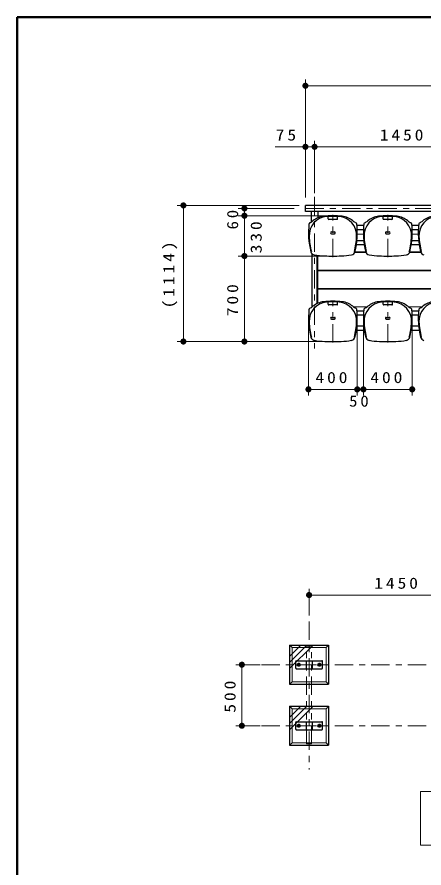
# Model space of a CAD drawing. Units: millimetres on the paper, scale 1:50. Extents: x -385 to 0, y -12 to 267.
# Drawn here: x -385 to -318.3, y 127.6 to 267 of the extents above; entities that cross this region are included whole.
import ezdxf

# ---------------------------------------------------------------- set-up
doc = ezdxf.new("R2010")
doc.units = ezdxf.units.MM
doc.linetypes.add('USER2', pattern=[6, 3, -1, 1, -1])
doc.linetypes.add('USER3', pattern=[8, 3, -1, 1, -1, 1, -1])
doc.layers.add('LY_1', color=7, linetype='Continuous', lineweight=25)
doc.layers.add('LY_2', color=7, linetype='Continuous', lineweight=13)
doc.styles.add('ＭＳ ゴシック', font='')
doc.styles.get('ＭＳ ゴシック').set_extended_font_data('MS Gothic')

# ---------------------------------------------------------------- blocks, each defined once
blk = doc.blocks.new('filled_dot')
at = {"color": 0, "linetype": 'Continuous', "lineweight": -2, "const_width": 1.25}
blk.add_lwpolyline([(-0.625, 0, 1), (0.625, 0, 1)], format="xyb", close=True, dxfattribs=at)

msp = doc.modelspace()

# ---------------------------------------------------------------- linework, layer by layer
at = {"layer": 'LY_1', "lineweight": 13}
for p, q in [((-337.725, 237.42), (-337.725, 256.743)), ((-337.725, 255.743), (-247.725, 255.743)), ((-336.225, 238.164), (-336.225, 246.743)), ((-342.684, 245.743), (-336.225, 245.743)), ((-336.225, 245.743), (-307.225, 245.743)), ((-338.725, 236.143), (-358.725, 236.143)), ((-357.725, 213.857), (-357.725, 236.143)), ((-339.557, 235.657), (-348.725, 235.657)), ((-347.725, 232.099), (-347.725, 235.657)), ((-334.225, 234.457), (-348.725, 234.457)), ((-347.725, 227.857), (-347.725, 234.457)), ((-334.225, 227.857), (-348.725, 227.857)), ((-347.725, 213.857), (-347.725, 227.857)), ((-337.225, 216.668), (-337.225, 205.019)), ((-329.225, 216.668), (-329.225, 205.019)), ((-328.225, 216.668), (-328.225, 205.019)), ((-320.225, 216.668), (-320.225, 205.019)), ((-334.225, 213.857), (-358.725, 213.857)), ((-329.225, 206.019), (-337.225, 206.019)), ((-328.225, 206.019), (-329.225, 206.019)), ((-320.225, 206.019), (-328.225, 206.019)), ((-337.125, 168.98), (-337.125, 173.336)), ((-337.125, 172.336), (-308.125, 172.336)), ((-339.925, 163.725), (-340.325, 164.125)), ((-340.325, 160.285), (-336.484, 164.125)), ((-340.325, 162.265), (-338.464, 164.125)), ((-340.325, 161.275), (-337.474, 164.125)), ((-339.925, 163.725), (-339.925, 158.125)), ((-339.925, 163.725), (-334.325, 163.725)), ((-334.325, 163.725), (-333.925, 164.125)), ((-334.325, 163.725), (-334.325, 158.125)), ((-345.127, 160.925), (-349.143, 160.925)), ((-348.143, 150.925), (-348.143, 160.925)), ((-339.925, 158.125), (-340.325, 157.725)), ((-339.925, 158.125), (-334.325, 158.125)), ((-333.925, 157.725), (-334.325, 158.125)), ((-339.925, 153.725), (-340.325, 154.125)), ((-340.325, 150.285), (-336.484, 154.125)), ((-340.325, 152.265), (-338.464, 154.125)), ((-340.325, 151.275), (-337.474, 154.125)), ((-339.925, 153.725), (-339.925, 148.125)), ((-339.925, 153.725), (-334.325, 153.725)), ((-334.325, 153.725), (-333.925, 154.125)), ((-334.325, 153.725), (-334.325, 148.125)), ((-345.127, 150.925), (-349.143, 150.925)), ((-339.925, 148.125), (-340.325, 147.725)), ((-339.925, 148.125), (-334.325, 148.125)), ((-333.925, 147.725), (-334.325, 148.125)), ((-318.875, 140.146), (-318.875, 131.346)), ((-266.575, 140.146), (-318.875, 140.146)), ((-318.875, 131.346), (-266.575, 131.346))]:
    msp.add_line(p, q, dxfattribs=at)
at = {"layer": 'LY_1', "linetype": 'USER2', "lineweight": 13}
for p, q in [((-336.225, 237.564), (-336.225, 212.71)), ((-292.725, 235.657), (-337.725, 235.657)), ((-333.225, 227.671), (-333.225, 234.591)), ((-324.225, 227.671), (-324.225, 234.591)), ((-333.225, 213.671), (-333.225, 220.591)), ((-324.225, 213.671), (-324.225, 220.591)), ((-337.125, 167.98), (-337.125, 143.776)), ((-344.927, 160.925), (-243.071, 160.925)), ((-344.927, 150.925), (-265.665, 150.925))]:
    msp.add_line(p, q, dxfattribs=at)
at = {"layer": 'LY_1'}
for p, q in [((-337.725, 235.171), (-337.725, 236.143)), ((-292.725, 236.143), (-337.725, 236.143)), ((-292.725, 235.171), (-337.725, 235.171)), ((-336.775, 235.171), (-336.775, 233.422)), ((-335.675, 235.171), (-335.675, 234.119)), ((-328.17, 232.847), (-329.278, 232.847)), ((-319.17, 232.847), (-320.278, 232.847)), ((-328.215, 232.167), (-329.23, 232.167)), ((-319.215, 232.167), (-320.23, 232.167)), ((-328.156, 230.347), (-329.287, 230.347)), ((-319.156, 230.347), (-320.287, 230.347)), ((-328.067, 229.667), (-329.377, 229.667)), ((-319.067, 229.667), (-320.377, 229.667)), ((-336.625, 219.518), (-336.625, 228.211)), ((-335.825, 220.05), (-335.825, 227.973)), ((-328.17, 218.847), (-329.278, 218.847)), ((-319.17, 218.847), (-320.278, 218.847)), ((-328.215, 218.167), (-329.23, 218.167)), ((-319.215, 218.167), (-320.23, 218.167)), ((-328.156, 216.347), (-329.287, 216.347)), ((-319.156, 216.347), (-320.287, 216.347)), ((-328.067, 215.667), (-329.377, 215.667)), ((-319.067, 215.667), (-320.377, 215.667)), ((-340.325, 164.125), (-333.925, 164.125)), ((-340.325, 164.125), (-340.325, 157.725)), ((-333.925, 164.125), (-333.925, 157.725)), ((-339.325, 160.375), (-339.325, 161.475)), ((-339.225, 161.575), (-335.025, 161.575)), ((-339.225, 160.275), (-335.025, 160.275)), ((-338.934, 161.115), (-339.044, 160.925)), ((-339.044, 160.925), (-338.934, 160.735)), ((-338.715, 161.115), (-338.934, 161.115)), ((-338.934, 160.735), (-338.715, 160.735)), ((-338.605, 160.925), (-338.715, 161.115)), ((-338.715, 160.735), (-338.605, 160.925)), ((-337.625, 161.575), (-337.625, 160.275)), ((-336.625, 161.575), (-336.625, 160.275)), ((-335.534, 161.115), (-335.644, 160.925)), ((-335.644, 160.925), (-335.534, 160.735)), ((-335.315, 161.115), (-335.534, 161.115)), ((-335.534, 160.735), (-335.315, 160.735)), ((-335.205, 160.925), (-335.315, 161.115)), ((-335.315, 160.735), (-335.205, 160.925)), ((-334.925, 160.375), (-334.925, 161.475)), ((-340.325, 157.725), (-333.925, 157.725)), ((-340.325, 154.125), (-333.925, 154.125)), ((-340.325, 154.125), (-340.325, 147.725)), ((-333.925, 154.125), (-333.925, 147.725)), ((-339.325, 150.375), (-339.325, 151.475)), ((-339.225, 151.575), (-335.025, 151.575)), ((-338.934, 151.115), (-339.044, 150.925)), ((-339.044, 150.925), (-338.934, 150.735)), ((-338.715, 151.115), (-338.934, 151.115)), ((-338.934, 150.735), (-338.715, 150.735)), ((-338.605, 150.925), (-338.715, 151.115)), ((-338.715, 150.735), (-338.605, 150.925)), ((-337.625, 151.575), (-337.625, 150.275)), ((-336.625, 151.575), (-336.625, 150.275)), ((-335.534, 151.115), (-335.644, 150.925)), ((-335.644, 150.925), (-335.534, 150.735)), ((-335.315, 151.115), (-335.534, 151.115)), ((-335.534, 150.735), (-335.315, 150.735)), ((-335.205, 150.925), (-335.315, 151.115)), ((-335.315, 150.735), (-335.205, 150.925)), ((-334.925, 150.375), (-334.925, 151.475)), ((-339.225, 150.275), (-335.025, 150.275)), ((-340.325, 147.725), (-333.925, 147.725))]:
    msp.add_line(p, q, dxfattribs=at)
at = {"layer": 'LY_1', "color": 4}
for p, q in [((-334.005, 233.957), (-334.005, 234.264)), ((-332.445, 233.957), (-332.445, 234.264)), ((-325.005, 233.957), (-325.005, 234.264)), ((-323.445, 233.957), (-323.445, 234.264)), ((-332.545, 233.857), (-333.905, 233.857)), ((-323.545, 233.857), (-324.905, 233.857)), ((-333.475, 231.807), (-332.975, 231.807)), ((-333.475, 231.507), (-332.975, 231.507)), ((-324.475, 231.807), (-323.975, 231.807)), ((-324.475, 231.507), (-323.975, 231.507)), ((-334.005, 219.957), (-334.005, 220.264)), ((-332.445, 219.957), (-332.445, 220.264)), ((-325.005, 219.957), (-325.005, 220.264)), ((-323.445, 219.957), (-323.445, 220.264)), ((-332.545, 219.857), (-333.905, 219.857)), ((-323.545, 219.857), (-324.905, 219.857)), ((-333.475, 217.807), (-332.975, 217.807)), ((-333.475, 217.507), (-332.975, 217.507)), ((-324.475, 217.807), (-323.975, 217.807)), ((-324.475, 217.507), (-323.975, 217.507))]:
    msp.add_line(p, q, dxfattribs=at)
at = {"layer": 'LY_1', "color": 40, "lineweight": 13}
for p, q in [((-328.223, 231.448), (-329.227, 231.448)), ((-319.223, 231.448), (-320.227, 231.448)), ((-327.801, 228.448), (-329.637, 228.448)), ((-327.843, 228.548), (-329.611, 228.548)), ((-318.801, 228.448), (-320.637, 228.448)), ((-318.843, 228.548), (-320.611, 228.548)), ((-307.725, 225.548), (-335.725, 225.548)), ((-307.725, 225.448), (-335.725, 225.448)), ((-307.725, 222.548), (-335.725, 222.548)), ((-307.725, 222.448), (-335.725, 222.448)), ((-327.583, 219.548), (-329.866, 219.548)), ((-318.583, 219.548), (-320.866, 219.548))]:
    msp.add_line(p, q, dxfattribs=at)
at = {"layer": 'LY_1', "color": 40}
for p, q in [((-335.725, 227.96), (-335.725, 225.548)), ((-335.725, 225.448), (-335.725, 222.548)), ((-335.725, 222.448), (-335.725, 220.097))]:
    msp.add_line(p, q, dxfattribs=at)
at = {"layer": 'LY_1', "linetype": 'USER3', "lineweight": 13}
for p, q in [((-337.525, 163.875), (-336.725, 163.875)), ((-337.525, 147.975), (-337.525, 163.875)), ((-336.725, 147.975), (-336.725, 163.875)), ((-337.525, 147.975), (-336.725, 147.975))]:
    msp.add_line(p, q, dxfattribs=at)
at = {"layer": 'LY_1'}
for centre, radius in [((-338.825, 160.925), 0.24), ((-338.825, 160.925), 0.19), ((-338.825, 160.925), 0.12), ((-335.425, 160.925), 0.24), ((-335.425, 160.925), 0.19), ((-335.425, 160.925), 0.12), ((-338.825, 150.925), 0.24), ((-338.825, 150.925), 0.19), ((-338.825, 150.925), 0.12), ((-335.425, 150.925), 0.24), ((-335.425, 150.925), 0.19), ((-335.425, 150.925), 0.12)]:
    msp.add_circle(centre, radius, dxfattribs=at)
at = {"layer": 'LY_1', "color": 4}
for centre, radius, start, end in [((-334.002, 231.208), 3.118, 94.56373, 182.71133), ((-334.348, 231.03), 3.361, 96.70109, 129.59635), ((-333.225, 221.467), 12.99, 83.29891, 96.70109), ((-333.225, 221.467), 12.89, 85.43627, 94.56373), ((-332.447, 231.208), 3.118, 357.28867, 85.43627), ((-332.101, 231.03), 3.361, 50.40365, 83.29891), ((-325.002, 231.208), 3.118, 94.56373, 182.71133), ((-325.348, 231.03), 3.361, 96.70109, 129.59635), ((-324.225, 221.467), 12.99, 83.29891, 96.70109), ((-324.225, 221.467), 12.89, 85.43627, 94.56373), ((-323.447, 231.208), 3.118, 357.28867, 85.43627), ((-323.101, 231.03), 3.361, 50.40365, 83.29891), ((-316.002, 231.208), 3.118, 94.56373, 182.71133), ((-316.348, 231.03), 3.361, 96.70109, 129.59635), ((-324.449, 231.668), 12.776, 173.39322, 194.04285), ((-336.941, 233.115), 0.2, 113.00737, 173.39322), ((-337.858, 235.273), 2.145, 293.00737, 309.59635), ((-333.905, 233.957), 0.1, 180, 270), ((-332.545, 233.957), 0.1, 270, 0), ((-328.592, 235.273), 2.145, 230.40365, 246.99263), ((-342.001, 231.668), 12.776, 345.95715, 6.60678), ((-329.508, 233.115), 0.2, 6.60678, 66.99263), ((-315.449, 231.668), 12.776, 173.39322, 194.04285), ((-327.941, 233.115), 0.2, 113.00737, 173.39322), ((-328.858, 235.273), 2.145, 293.00737, 309.59635), ((-324.905, 233.957), 0.1, 180, 270), ((-323.545, 233.957), 0.1, 270, 0), ((-319.592, 235.273), 2.145, 230.40365, 246.99263), ((-333.001, 231.668), 12.776, 345.95715, 6.60678), ((-320.508, 233.115), 0.2, 6.60678, 66.99263), ((-306.449, 231.668), 12.776, 173.39322, 194.04285), ((-318.941, 233.115), 0.2, 113.00737, 173.39322), ((-319.858, 235.273), 2.145, 293.00737, 309.59635), ((-333.475, 231.657), 0.15, 90, 270), ((-332.975, 231.657), 0.15, 270, 90), ((-324.475, 231.657), 0.15, 90, 270), ((-323.975, 231.657), 0.15, 270, 90), ((-324.855, 231.641), 12.276, 182.71133, 194.40092), ((-341.595, 231.641), 12.276, 345.59908, 357.28867), ((-315.855, 231.641), 12.276, 182.71133, 194.40092), ((-332.595, 231.641), 12.276, 345.59908, 357.28867), ((-306.855, 231.641), 12.276, 182.71133, 194.40092), ((-336.164, 228.737), 0.7, 194.04285, 259.49341), ((-330.286, 228.737), 0.7, 280.50659, 345.95715), ((-327.164, 228.737), 0.7, 194.04285, 259.49341), ((-321.286, 228.737), 0.7, 280.50659, 345.95715), ((-318.164, 228.737), 0.7, 194.04285, 259.49341), ((-334.334, 238.604), 10.734, 259.49341, 268.7663), ((-333.225, 290.115), 62.258, 268.7663, 271.2337), ((-332.115, 238.604), 10.734, 271.2337, 280.50659), ((-325.334, 238.604), 10.734, 259.49341, 268.7663), ((-324.225, 290.115), 62.258, 268.7663, 271.2337), ((-323.115, 238.604), 10.734, 271.2337, 280.50659), ((-334.002, 217.208), 3.118, 94.56373, 182.71133), ((-334.348, 217.03), 3.361, 96.70109, 129.59635), ((-333.225, 207.467), 12.99, 83.29891, 96.70109), ((-333.225, 207.467), 12.89, 85.43627, 94.56373), ((-332.447, 217.208), 3.118, 357.28867, 85.43627), ((-332.101, 217.03), 3.361, 50.40365, 83.29891), ((-325.002, 217.208), 3.118, 94.56373, 182.71133), ((-325.348, 217.03), 3.361, 96.70109, 129.59635), ((-324.225, 207.467), 12.99, 83.29891, 96.70109), ((-324.225, 207.467), 12.89, 85.43627, 94.56373), ((-323.447, 217.208), 3.118, 357.28867, 85.43627), ((-323.101, 217.03), 3.361, 50.40365, 83.29891), ((-316.002, 217.208), 3.118, 94.56373, 182.71133), ((-316.348, 217.03), 3.361, 96.70109, 129.59635), ((-324.449, 217.668), 12.776, 173.39322, 194.04285), ((-336.941, 219.115), 0.2, 113.00737, 173.39322), ((-337.858, 221.273), 2.145, 293.00737, 309.59635), ((-333.905, 219.957), 0.1, 180, 270), ((-332.545, 219.957), 0.1, 270, 0), ((-328.592, 221.273), 2.145, 230.40365, 246.99263), ((-342.001, 217.668), 12.776, 345.95715, 6.60678), ((-329.508, 219.115), 0.2, 6.60678, 66.99263), ((-315.449, 217.668), 12.776, 173.39322, 194.04285), ((-327.941, 219.115), 0.2, 113.00737, 173.39322), ((-328.858, 221.273), 2.145, 293.00737, 309.59635), ((-324.905, 219.957), 0.1, 180, 270), ((-323.545, 219.957), 0.1, 270, 0), ((-319.592, 221.273), 2.145, 230.40365, 246.99263), ((-333.001, 217.668), 12.776, 345.95715, 6.60678), ((-320.508, 219.115), 0.2, 6.60678, 66.99263), ((-306.449, 217.668), 12.776, 173.39322, 194.04285), ((-318.941, 219.115), 0.2, 113.00737, 173.39322), ((-319.858, 221.273), 2.145, 293.00737, 309.59635), ((-333.475, 217.657), 0.15, 90, 270), ((-332.975, 217.657), 0.15, 270, 90), ((-324.475, 217.657), 0.15, 90, 270), ((-323.975, 217.657), 0.15, 270, 90), ((-324.855, 217.641), 12.276, 182.71133, 194.40092), ((-341.595, 217.641), 12.276, 345.59908, 357.28867), ((-315.855, 217.641), 12.276, 182.71133, 194.40092), ((-332.595, 217.641), 12.276, 345.59908, 357.28867), ((-306.855, 217.641), 12.276, 182.71133, 194.40092), ((-336.164, 214.737), 0.7, 194.04285, 259.49341), ((-334.334, 224.604), 10.734, 259.49341, 268.7663), ((-333.225, 276.115), 62.258, 268.7663, 271.2337), ((-332.115, 224.604), 10.734, 271.2337, 280.50659), ((-330.286, 214.737), 0.7, 280.50659, 345.95715), ((-327.164, 214.737), 0.7, 194.04285, 259.49341), ((-325.334, 224.604), 10.734, 259.49341, 268.7663), ((-324.225, 276.115), 62.258, 268.7663, 271.2337), ((-323.115, 224.604), 10.734, 271.2337, 280.50659), ((-321.286, 214.737), 0.7, 280.50659, 345.95715), ((-318.164, 214.737), 0.7, 194.04285, 259.49341)]:
    msp.add_arc(centre, radius, start, end, dxfattribs=at)
at = {"layer": 'LY_1'}
for centre, start, end in [((-339.225, 161.475), 90, 180), ((-339.225, 160.375), 180, 270), ((-335.025, 161.475), 0, 90), ((-335.025, 160.375), 270, 0), ((-339.225, 151.475), 90, 180), ((-335.025, 151.475), 0, 90), ((-339.225, 150.375), 180, 270), ((-335.025, 150.375), 270, 0)]:
    msp.add_arc(centre, 0.1, start, end, dxfattribs=at)
at = {"layer": 'LY_2', "lineweight": 50}
for p, q in [((-385, 267), (-385, 0)), ((0, 267), (-385, 267))]:
    msp.add_line(p, q, dxfattribs=at)

# ---------------------------------------------------------------- block references
at = {"layer": 'LY_1', "lineweight": 13, "xscale": 0.4, "yscale": 0.4}
for p in [(-337.725, 255.743), (-337.725, 245.743), (-336.225, 245.743), (-337.225, 206.019), (-329.225, 206.019), (-328.225, 206.019), (-337.125, 172.336)]:
    msp.add_blockref('filled_dot', p, dxfattribs=at)
for p, rotation in [((-336.225, 245.743), 180), ((-357.725, 236.143), 270), ((-347.725, 235.657), 270), ((-347.725, 234.457), 270), ((-347.725, 234.457), 90), ((-347.725, 227.857), 270), ((-347.725, 227.857), 90), ((-357.725, 213.857), 90), ((-347.725, 213.857), 90), ((-329.225, 206.019), 180), ((-328.225, 206.019), 180), ((-320.225, 206.019), 180), ((-348.143, 160.925), 270), ((-348.143, 150.925), 90)]:
    msp.add_blockref('filled_dot', p, dxfattribs=dict(at, rotation=rotation))

# ---------------------------------------------------------------- texts
at = {"layer": 'LY_1', "char_height": 1.833, "style": 'ＭＳ ゴシック'}
for s, insert, attachment_point in [('\\T1.34;\\W1.15;75', (-340.684, 246.743), 8), ('\\T1.33;\\W1.15;1450', (-321.725, 246.743), 8), ('\\T1.33;\\W1.15;400', (-333.225, 207.019), 8), ('\\T1.33;\\W1.15;400', (-324.225, 207.019), 8), ('\\T1.34;\\W1.1;50', (-328.725, 205.019), 2), ('\\T1.33;\\W1.15;1450', (-322.625, 173.336), 8)]:
    msp.add_mtext(s, dxfattribs=dict(at, insert=insert, attachment_point=attachment_point))
at = {"layer": 'LY_1', "char_height": 1.833, "rotation": 90, "style": 'ＭＳ ゴシック'}
for s, insert, attachment_point in [('\\T1.34;\\W1.1;60', (-348.725, 234.047), 8), ('\\T1.33;\\W1.15;330', (-346.725, 231.157), 2), ('\\T1.33;\\W1.15;(1114)', (-358.725, 225), 8), ('\\T1.33;\\W1.15;700', (-348.725, 220.857), 8), ('\\T1.33;\\W1.15;500', (-349.143, 155.925), 8)]:
    msp.add_mtext(s, dxfattribs=dict(at, insert=insert, attachment_point=attachment_point))

doc.saveas('drawing.dxf')
